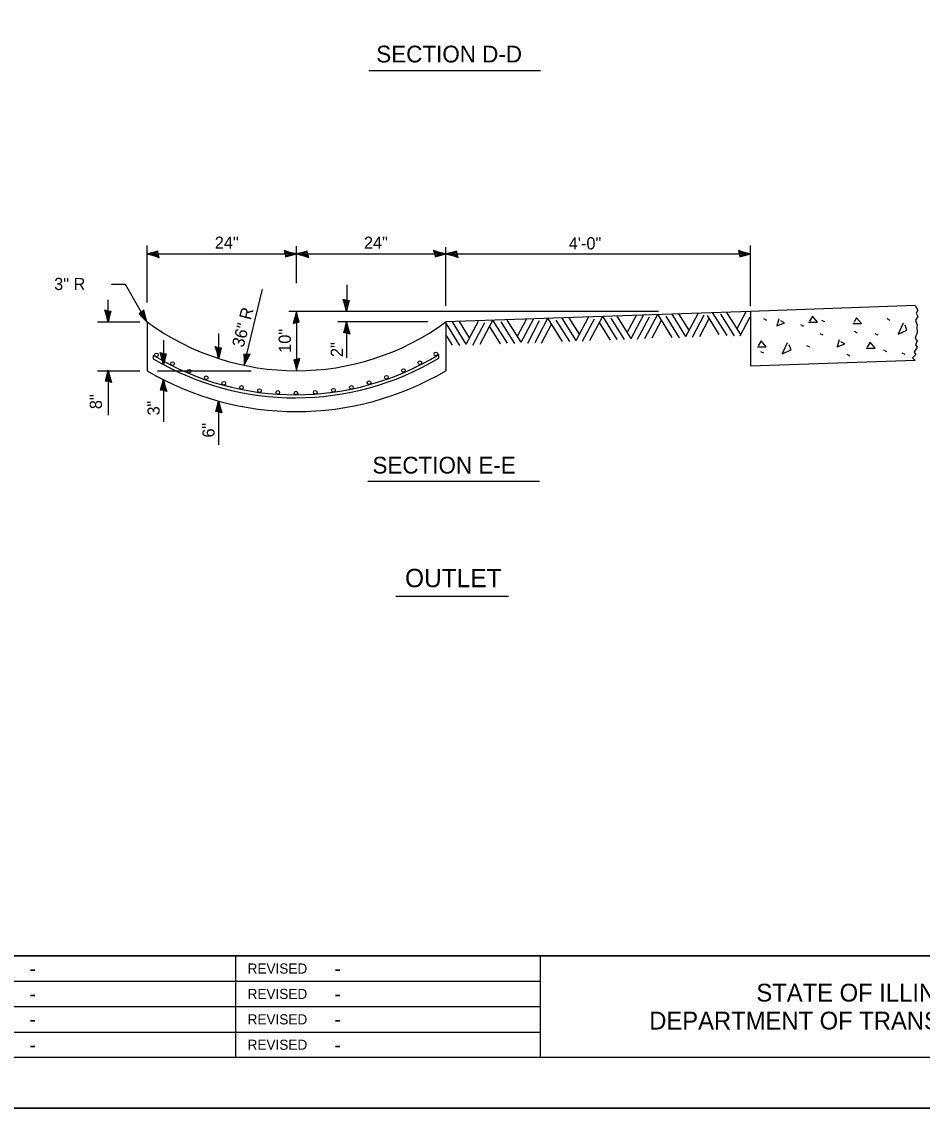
# Model space of a CAD drawing. Extents: x 1589224 to 1591264, y 1592405 to 1592845.
# Drawn here: x 1590765.6 to 1590942.9, y 1592404.7 to 1592618.6 of the extents above; entities that cross this region are included whole.
import ezdxf

# ---------------------------------------------------------------- set-up
doc = ezdxf.new("R2010")
doc.units = 0
for name, color, linetype in [('Level 20', 7, 'Continuous'), ('Level 21', 7, 'Continuous'), ('Level 22', 7, 'Continuous'), ('Level 25', 7, 'Continuous'), ('Level 29', 7, 'Continuous'), ('Sheets_50 Reference Boundary', 7, 'Continuous'), ('Sheets_General Details', 7, 'Continuous'), ('Sheets_Printer Plotting Border', 7, 'Continuous')]:
    doc.layers.add(name, color=color, linetype=linetype)

# ---------------------------------------------------------------- blocks, each defined once
blk = doc.blocks.new('CTH')
at = {"layer": 'Level 22'}
blk.add_lwpolyline([(-1.836, 0.047), (-1.774, -0.444), (-0.999, -0.231), (0, 0), (-1.066, 0.262), (-2, 0.556), (-1.836, 0.047), (-1.754, -0.277), (-0.672, 0.002), (-1.855, 0.375), (-1.68, -0.044), (-1.182, 0.014), (-1.661, 0.145)], dxfattribs=at)

msp = doc.modelspace()

# ---------------------------------------------------------------- linework, layer by layer
at = {"layer": 'Level 20'}
for p, q in [((1590941.46, 1592562.67), (1590909.08, 1592561.54)), ((1590909.08, 1592561.54), (1590849.11, 1592559.45)), ((1590909.08, 1592561.54), (1590909.08, 1592550.74)), ((1590790.31, 1592559.45), (1590790.31, 1592549.85)), ((1590849.11, 1592559.45), (1590849.11, 1592549.85)), ((1590791.49, 1592552.91), (1590791.49, 1592552.22)), ((1590847.69, 1592553.03), (1590847.69, 1592552.33)), ((1590941.46, 1592551.87), (1590909.08, 1592550.74))]:
    msp.add_line(p, q, dxfattribs=at)
msp.add_lwpolyline([(1590941.46, 1592562.67), (1590942.03, 1592561.77), (1590941.67, 1592561.19), (1590942.03, 1592560.53), (1590941.52, 1592559.8), (1590941.89, 1592558.84), (1590941.81, 1592558.4), (1590941.89, 1592557.38), (1590941.45, 1592556.28), (1590941.89, 1592555.77), (1590941.52, 1592554.96), (1590941.89, 1592554.52), (1590941.3, 1592553.5), (1590941.59, 1592553.06), (1590940.94, 1592552.4), (1590941.46, 1592551.87)], dxfattribs=at)
for centre in [(1590792.16, 1592552.98), (1590844.01, 1592551.43), (1590847.15, 1592553.16), (1590795.33, 1592551.27), (1590798.59, 1592549.75), (1590840.76, 1592549.9), (1590801.95, 1592548.46), (1590805.39, 1592547.4), (1590834.01, 1592547.5), (1590837.42, 1592548.58), (1590808.89, 1592546.56), (1590812.44, 1592545.96), (1590816.02, 1592545.59), (1590819.62, 1592545.47), (1590823.41, 1592545.63), (1590826.98, 1592546.02), (1590830.53, 1592546.56)]:
    msp.add_circle(centre, 0.36, dxfattribs=at)
for centre, radius, start, end in [((1590819.71, 1592599.67), 49.82, 233.8331, 306.1669), ((1590819.5, 1592599.33), 54.21, 238.8933, 301.347), ((1590819.5, 1592599.33), 54.81, 239.271, 300.9657), ((1590819.71, 1592599.67), 57.85, 239.4535, 300.5465)]:
    msp.add_arc(centre, radius, start, end, dxfattribs=at)
at = {"layer": 'Level 21'}
for p, q in [((1590875.4, 1592557.05), (1590873.38, 1592560.29)), ((1590874.75, 1592555.83), (1590877.17, 1592560.38)), ((1590877.46, 1592555.82), (1590879.99, 1592560.58)), ((1590882.85, 1592556.01), (1590879.99, 1592560.58)), ((1590885.56, 1592556.21), (1590882.82, 1592560.58)), ((1590884.82, 1592557.38), (1590886.61, 1592560.76)), ((1590885.56, 1592556.21), (1590887.98, 1592560.76)), ((1590886.83, 1592556.06), (1590889.18, 1592560.47)), ((1590888.27, 1592556.2), (1590890.8, 1592560.96)), ((1590893.66, 1592556.39), (1590890.8, 1592560.96)), ((1590895.1, 1592556.35), (1590892.45, 1592560.58)), ((1590896.36, 1592556.59), (1590893.63, 1592560.96)), ((1590897.01, 1592557.81), (1590894.99, 1592561.05)), ((1590896.36, 1592556.59), (1590898.78, 1592561.14)), ((1590897.64, 1592556.43), (1590899.98, 1592560.84)), ((1590902.9, 1592556.99), (1590900.59, 1592560.7)), ((1590904.46, 1592556.76), (1590901.6, 1592561.34)), ((1590905.9, 1592556.72), (1590903.26, 1592560.96)), ((1590907.17, 1592556.96), (1590904.43, 1592561.34)), ((1590906.43, 1592558.14), (1590908.22, 1592561.51)), ((1590907.05, 1592556.75), (1590909.02, 1592560.45)), ((1590851.88, 1592554.84), (1590849.23, 1592559.07)), ((1590853.14, 1592555.08), (1590850.41, 1592559.45)), ((1590853.79, 1592556.3), (1590851.77, 1592559.54)), ((1590853.14, 1592555.08), (1590855.56, 1592559.63)), ((1590854.42, 1592554.92), (1590856.76, 1592559.33)), ((1590855.85, 1592555.07), (1590858.38, 1592559.83)), ((1590859.87, 1592555.18), (1590857.73, 1592558.6)), ((1590861.24, 1592555.25), (1590858.38, 1592559.83)), ((1590862.68, 1592555.21), (1590860.03, 1592559.45)), ((1590863.94, 1592555.46), (1590861.21, 1592559.83)), ((1590863.21, 1592556.63), (1590865, 1592560)), ((1590863.94, 1592555.46), (1590866.36, 1592560.01)), ((1590865.22, 1592555.3), (1590867.57, 1592559.71)), ((1590866.66, 1592555.44), (1590869.19, 1592560.2)), ((1590867.92, 1592555.27), (1590869.92, 1592559.03)), ((1590872.05, 1592555.63), (1590869.19, 1592560.2)), ((1590873.49, 1592555.59), (1590870.84, 1592559.83)), ((1590874.75, 1592555.83), (1590872.02, 1592560.2)), ((1590876.03, 1592555.68), (1590878.37, 1592560.09)), ((1590881.52, 1592555.88), (1590879.34, 1592559.36)), ((1590884.29, 1592555.97), (1590881.64, 1592560.2)), ((1590889.69, 1592556.32), (1590891.53, 1592559.79)), ((1590899.07, 1592556.57), (1590900.95, 1592560.11)), ((1590911.62, 1592560.12), (1590912.2, 1592559.82)), ((1590918.94, 1592558.95), (1590919.52, 1592558.65)), ((1590923.03, 1592559.82), (1590923.62, 1592559.53)), ((1590935.91, 1592560.12), (1590936.5, 1592559.82)), ((1590850.44, 1592554.88), (1590849.11, 1592557)), ((1590922.74, 1592557.19), (1590923.33, 1592556.9)), ((1590929.47, 1592557.62), (1590930.06, 1592557.32)), ((1590933.57, 1592557.19), (1590934.16, 1592556.9)), ((1590920.11, 1592554.85), (1590920.69, 1592554.55)), ((1590935.27, 1592553.95), (1590935.85, 1592553.66)), ((1590911.03, 1592553.67), (1590911.62, 1592553.38)), ((1590928.01, 1592553.09), (1590928.6, 1592552.8)), ((1590938.84, 1592553.38), (1590939.43, 1592553.09))]:
    msp.add_line(p, q, dxfattribs=at)
for points in [[(1590920.5, 1592559.43), (1590922.26, 1592559.43), (1590921.28, 1592560.61), (1590920.7, 1592559.63)], [(1590929.18, 1592559.13), (1590930.94, 1592559.13), (1590929.96, 1592560.3), (1590929.38, 1592559.32)], [(1590914.62, 1592560.06), (1590914.23, 1592558.69), (1590915.79, 1592559.27), (1590915.01, 1592559.66)], [(1590939.09, 1592559.22), (1590938.12, 1592557.07), (1590939.87, 1592557.85), (1590939.48, 1592558.83)], [(1590910.42, 1592554.59), (1590912.17, 1592554.59), (1590911.2, 1592555.76), (1590910.61, 1592554.78)], [(1590916.28, 1592555.34), (1590915.31, 1592553.2), (1590917.07, 1592553.98), (1590916.67, 1592554.95)], [(1590926.49, 1592555.93), (1590926.1, 1592554.57), (1590927.66, 1592555.15), (1590926.88, 1592555.54)], [(1590931.84, 1592554.27), (1590933.6, 1592554.27), (1590932.62, 1592555.45), (1590932.03, 1592554.47)]]:
    msp.add_lwpolyline(points, dxfattribs=at)
at = {"layer": 'Level 22'}
for p, q in [((1590790.31, 1592563.26), (1590790.31, 1592574.51)), ((1590819.71, 1592567.08), (1590819.71, 1592574.39)), ((1590849.11, 1592562.65), (1590849.11, 1592574.2)), ((1590909.08, 1592562.54), (1590909.08, 1592574.51)), ((1590790.31, 1592572.84), (1590819.71, 1592572.84)), ((1590819.71, 1592572.84), (1590849.11, 1592572.84)), ((1590849.11, 1592572.84), (1590909.08, 1592572.84)), ((1590786.07, 1592566.8), (1590783.31, 1592566.8)), ((1590790.26, 1592559.45), (1590786.07, 1592566.8)), ((1590829.61, 1592566.75), (1590829.61, 1592561.54)), ((1590809.4, 1592550.92), (1590813, 1592565.93)), ((1590782.66, 1592559.55), (1590782.66, 1592563.78)), ((1590890.99, 1592561.54), (1590818.18, 1592561.54)), ((1590819.71, 1592561.54), (1590819.71, 1592549.85)), ((1590780.57, 1592559.45), (1590788.86, 1592559.45)), ((1590845.56, 1592559.45), (1590827.83, 1592559.45)), ((1590829.61, 1592552.38), (1590829.61, 1592559.3)), ((1590804.38, 1592557.18), (1590804.38, 1592552.26)), ((1590793.53, 1592555.88), (1590793.53, 1592551.05)), ((1590780.57, 1592549.85), (1590788.86, 1592549.85)), ((1590782.66, 1592549.84), (1590782.66, 1592541.08)), ((1590792.35, 1592549.85), (1590810.79, 1592549.85)), ((1590793.52, 1592548.08), (1590793.52, 1592539.79)), ((1590804.38, 1592543.89), (1590804.38, 1592535.27))]:
    msp.add_line(p, q, dxfattribs=at)
for points in [[(1590792.52, 1592572.78), (1590792.44, 1592573.37), (1590791.51, 1592573.11), (1590790.31, 1592572.84), (1590791.59, 1592572.52), (1590792.71, 1592572.17), (1590792.52, 1592572.78), (1590792.42, 1592573.17), (1590791.12, 1592572.83), (1590792.54, 1592572.39), (1590792.33, 1592572.89), (1590791.73, 1592572.82), (1590792.31, 1592572.66)], [(1590817.51, 1592572.89), (1590817.58, 1592572.3), (1590818.51, 1592572.56), (1590819.71, 1592572.84), (1590818.43, 1592573.15), (1590817.31, 1592573.5), (1590817.51, 1592572.89), (1590817.61, 1592572.5), (1590818.91, 1592572.84), (1590817.49, 1592573.29), (1590817.7, 1592572.78), (1590818.29, 1592572.85), (1590817.72, 1592573.01)], [(1590821.92, 1592572.78), (1590821.84, 1592573.37), (1590820.91, 1592573.11), (1590819.71, 1592572.84), (1590820.99, 1592572.52), (1590822.11, 1592572.17), (1590821.92, 1592572.78), (1590821.82, 1592573.17), (1590820.52, 1592572.83), (1590821.94, 1592572.39), (1590821.73, 1592572.89), (1590821.13, 1592572.82), (1590821.71, 1592572.66)], [(1590846.91, 1592572.89), (1590846.98, 1592572.3), (1590847.91, 1592572.56), (1590849.11, 1592572.84), (1590847.83, 1592573.15), (1590846.71, 1592573.5), (1590846.91, 1592572.89), (1590847.01, 1592572.5), (1590848.31, 1592572.84), (1590846.89, 1592573.29), (1590847.1, 1592572.78), (1590847.69, 1592572.85), (1590847.12, 1592573.01)], [(1590851.32, 1592572.78), (1590851.24, 1592573.37), (1590850.31, 1592573.11), (1590849.11, 1592572.84), (1590850.39, 1592572.52), (1590851.51, 1592572.17), (1590851.32, 1592572.78), (1590851.22, 1592573.17), (1590849.92, 1592572.83), (1590851.34, 1592572.39), (1590851.13, 1592572.89), (1590850.53, 1592572.82), (1590851.11, 1592572.66)], [(1590906.87, 1592572.89), (1590906.95, 1592572.3), (1590907.88, 1592572.56), (1590909.08, 1592572.84), (1590907.8, 1592573.15), (1590906.68, 1592573.5), (1590906.87, 1592572.89), (1590906.97, 1592572.5), (1590908.27, 1592572.84), (1590906.85, 1592573.29), (1590907.06, 1592572.78), (1590907.66, 1592572.85), (1590907.08, 1592573.01)], [(1590829.51, 1592563.73), (1590830.09, 1592563.66), (1590829.84, 1592562.73), (1590829.56, 1592561.53), (1590829.25, 1592562.81), (1590828.89, 1592563.93), (1590829.51, 1592563.73), (1590829.89, 1592563.63), (1590829.56, 1592562.34), (1590829.11, 1592563.76), (1590829.61, 1592563.55), (1590829.55, 1592562.95), (1590829.39, 1592563.52)], [(1590782.59, 1592561.67), (1590783.18, 1592561.6), (1590782.93, 1592560.67), (1590782.65, 1592559.47), (1590782.33, 1592560.75), (1590781.98, 1592561.87), (1590782.59, 1592561.67), (1590782.98, 1592561.58), (1590782.65, 1592560.28), (1590782.2, 1592561.7), (1590782.7, 1592561.49), (1590782.63, 1592560.89), (1590782.48, 1592561.46)], [(1590819.66, 1592559.34), (1590820.25, 1592559.41), (1590819.99, 1592560.34), (1590819.71, 1592561.54), (1590819.4, 1592560.26), (1590819.05, 1592559.14), (1590819.66, 1592559.34), (1590820.04, 1592559.44), (1590819.71, 1592560.73), (1590819.26, 1592559.31), (1590819.77, 1592559.52), (1590819.7, 1592560.12), (1590819.54, 1592559.55)], [(1590829.6, 1592557.26), (1590829.01, 1592557.33), (1590829.27, 1592558.26), (1590829.55, 1592559.46), (1590829.86, 1592558.18), (1590830.21, 1592557.06), (1590829.6, 1592557.26), (1590829.22, 1592557.36), (1590829.55, 1592558.65), (1590830, 1592557.23), (1590829.49, 1592557.44), (1590829.56, 1592558.04), (1590829.72, 1592557.47)], [(1590804.32, 1592554.45), (1590804.91, 1592554.38), (1590804.66, 1592553.45), (1590804.38, 1592552.25), (1590804.07, 1592553.53), (1590803.71, 1592554.65), (1590804.32, 1592554.45), (1590804.71, 1592554.35), (1590804.38, 1592553.05), (1590803.93, 1592554.47), (1590804.43, 1592554.26), (1590804.36, 1592553.67), (1590804.21, 1592554.24)], [(1590793.47, 1592553.22), (1590794.06, 1592553.15), (1590793.8, 1592552.22), (1590793.53, 1592551.02), (1590793.21, 1592552.3), (1590792.86, 1592553.42), (1590793.47, 1592553.22), (1590793.86, 1592553.12), (1590793.52, 1592551.83), (1590793.08, 1592553.25), (1590793.58, 1592553.04), (1590793.51, 1592552.44), (1590793.35, 1592553.01)], [(1590809.97, 1592553.05), (1590809.38, 1592553.12), (1590809.41, 1592552.15), (1590809.4, 1592550.92), (1590810.01, 1592552.09), (1590810.61, 1592553.1), (1590809.97, 1592553.05), (1590809.57, 1592553.05), (1590809.59, 1592551.71), (1590810.36, 1592552.98), (1590809.82, 1592552.89), (1590809.75, 1592552.3), (1590810.04, 1592552.82)], [(1590819.77, 1592552.05), (1590819.18, 1592551.98), (1590819.44, 1592551.05), (1590819.71, 1592549.85), (1590820.03, 1592551.13), (1590820.38, 1592552.25), (1590819.77, 1592552.05), (1590819.38, 1592551.95), (1590819.71, 1592550.65), (1590820.16, 1592552.07), (1590819.66, 1592551.86), (1590819.73, 1592551.26), (1590819.89, 1592551.84)], [(1590782.71, 1592547.75), (1590782.12, 1592547.83), (1590782.38, 1592548.76), (1590782.66, 1592549.95), (1590782.97, 1592548.68), (1590783.32, 1592547.55), (1590782.71, 1592547.75), (1590782.33, 1592547.85), (1590782.66, 1592549.15), (1590783.11, 1592547.73), (1590782.6, 1592547.94), (1590782.67, 1592548.54), (1590782.83, 1592547.96)], [(1590793.57, 1592545.95), (1590792.98, 1592546.02), (1590793.23, 1592546.95), (1590793.51, 1592548.15), (1590793.82, 1592546.87), (1590794.18, 1592545.75), (1590793.57, 1592545.95), (1590793.18, 1592546.04), (1590793.51, 1592547.34), (1590793.96, 1592545.92), (1590793.46, 1592546.13), (1590793.53, 1592546.73), (1590793.68, 1592546.16)], [(1590804.44, 1592541.73), (1590803.85, 1592541.81), (1590804.1, 1592542.74), (1590804.38, 1592543.94), (1590804.7, 1592542.66), (1590805.05, 1592541.54), (1590804.44, 1592541.73), (1590804.05, 1592541.83), (1590804.38, 1592543.13), (1590804.83, 1592541.71), (1590804.33, 1592541.92), (1590804.4, 1592542.52), (1590804.56, 1592541.94)]]:
    msp.add_lwpolyline(points, dxfattribs=at)
at = {"layer": 'Level 29'}
for p, q in [((1590833.96, 1592608.97), (1590867.74, 1592608.97)), ((1590833.74, 1592528.14), (1590867.53, 1592528.14)), ((1590839.24, 1592505.49), (1590861.45, 1592505.49))]:
    msp.add_line(p, q, dxfattribs=at)
at = {"layer": 'Sheets_50 Reference Boundary'}
msp.add_lwpolyline([(1590624.21, 1592834.67), (1591254.21, 1592834.67), (1591254.21, 1592434.68), (1590624.21, 1592434.68)], close=True, dxfattribs=at)
at = {"layer": 'Sheets_General Details'}
for p, q in [((1590624.21, 1592434.68), (1591254.21, 1592434.68)), ((1590807.69, 1592434.68), (1590807.69, 1592414.68)), ((1590867.69, 1592434.68), (1590867.69, 1592414.68)), ((1590683.69, 1592429.68), (1590867.69, 1592429.68)), ((1590683.69, 1592424.68), (1590867.69, 1592424.68)), ((1590683.69, 1592419.68), (1590867.69, 1592419.68)), ((1591264.21, 1592404.68), (1590584.21, 1592404.68))]:
    msp.add_line(p, q, dxfattribs=at)
msp.add_lwpolyline([(1590624.21, 1592834.68), (1591254.21, 1592834.68), (1591254.21, 1592414.68), (1590624.21, 1592414.68)], close=True, dxfattribs=at)
at = {"layer": 'Sheets_Printer Plotting Border'}
msp.add_lwpolyline([(1590584.21, 1592404.68), (1591264.21, 1592404.68), (1591264.21, 1592844.68), (1590584.21, 1592844.68)], close=True, dxfattribs=at)

# ---------------------------------------------------------------- block references
at = {"layer": 'Level 22', "xscale": 1.2000000000000002, "yscale": 1.1999999999999997, "rotation": -60.36100711280228}
msp.add_blockref('CTH', (1590790.26, 1592559.45), dxfattribs=at)

# ---------------------------------------------------------------- texts
at = {"layer": 'Level 25'}
for s, p in [('24"', (1590803.63, 1592573.86)), ('24"', (1590832.99, 1592573.86)), ('4\'-0"', (1590873.31, 1592573.74))]:
    msp.add_text(s, height=2.4, dxfattribs=at).set_placement(p)
for s, rotation, p in [('36" R', 75.3333, (1590809.28, 1592554.29)), ('10"', 90, (1590818.6, 1592553.39)), ('2"', 90, (1590828.86, 1592552.56)), ('8"', 90, (1590781.42, 1592542.29)), ('3"', 93.116, (1590792.83, 1592541.13)), ('6"', 93.116, (1590803.65, 1592536.76))]:
    msp.add_text(s, height=2.4, rotation=rotation, dxfattribs=at).set_placement(p)
at = {"layer": 'Level 29'}
for s, height, p in [('SECTION D-D', 3.3, (1590835.42, 1592610.54)), ('3" R', 2.4, (1590772.02, 1592565.74)), ('SECTION E-E', 3.3, (1590834.67, 1592529.62)), ('OUTLET', 3.6, (1590841.08, 1592507.25))]:
    msp.add_text(s, height=height, dxfattribs=at).set_placement(p)
at = {"layer": 'Sheets_General Details'}
for s, height, p in [('-', 2.8, (1590767.17, 1592430.78)), ('REVISED', 2, (1590810.09, 1592431.18)), ('-', 2.8, (1590827.17, 1592430.78)), ('REVISED', 2, (1590810.09, 1592426.18)), ('STATE OF ILLINOIS', 3.5, (1590910.23, 1592425.68)), ('-', 2.8, (1590767.17, 1592425.78)), ('-', 2.8, (1590827.17, 1592425.78)), ('DEPARTMENT OF TRANSPORTATION', 3.5, (1590889.14, 1592420.18)), ('-', 2.8, (1590767.17, 1592420.78)), ('REVISED', 2, (1590810.09, 1592421.18)), ('-', 2.8, (1590827.17, 1592420.78)), ('-', 2.8, (1590767.17, 1592415.78)), ('REVISED', 2, (1590810.09, 1592416.18)), ('-', 2.8, (1590827.17, 1592415.78))]:
    msp.add_text(s, height=height, dxfattribs=at).set_placement(p)

doc.saveas('drawing.dxf')
